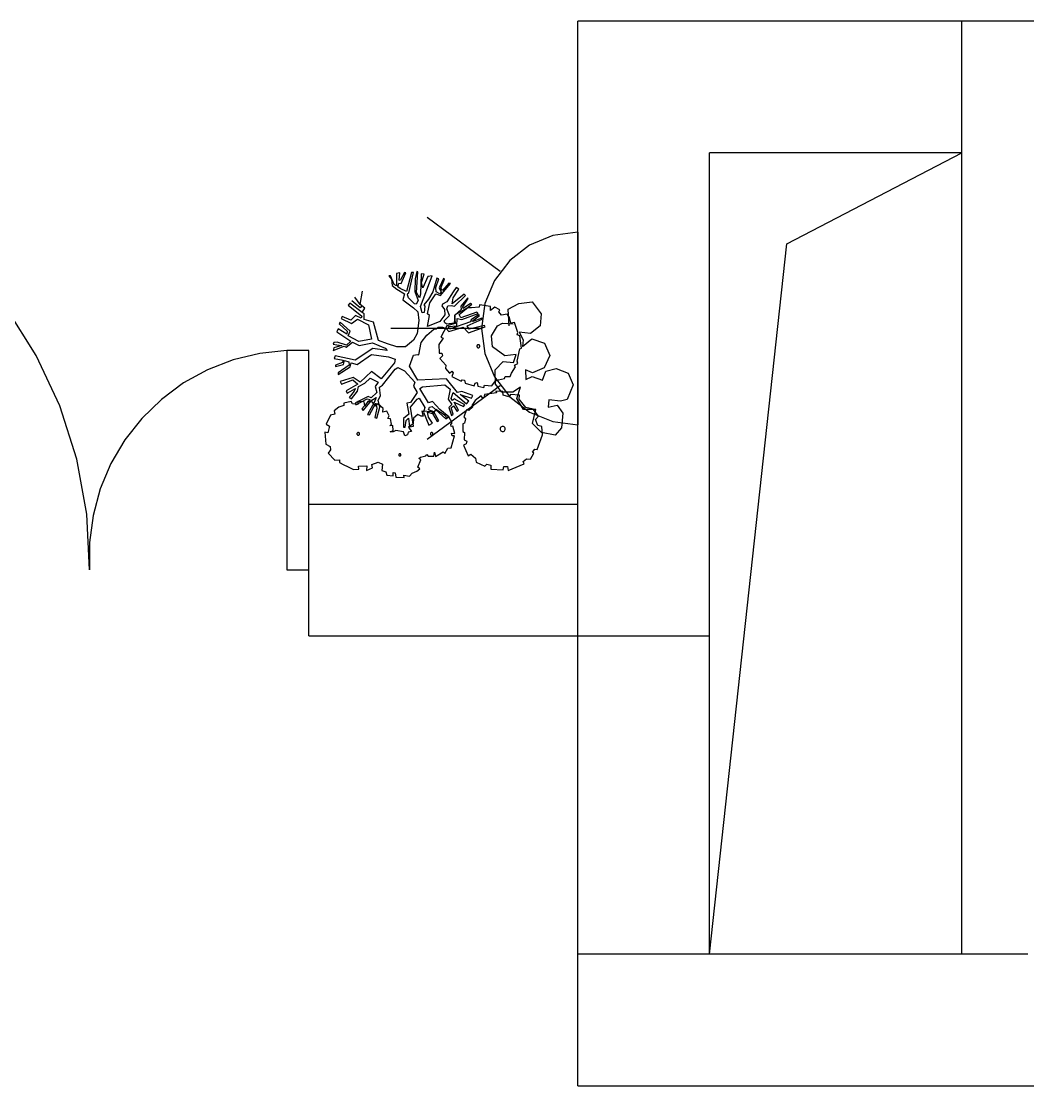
# Model space of a CAD drawing. Header units: centimetres. Extents: x 1966 to 8787, y 7398 to 12383.
# Drawn here: x 7268.1 to 7451.5, y 9030.7 to 9224.7 of the extents above; entities that cross this region are included whole.
import ezdxf

# ---------------------------------------------------------------- set-up
doc = ezdxf.new("R2010")
doc.units = ezdxf.units.CM

msp = doc.modelspace()

# ---------------------------------------------------------------- linework, layer by layer
for p, q in [((7369.51, 9136.73), (7369.51, 9224.73)), ((7439.51, 9224.73), (7369.51, 9224.73)), ((7439.51, 9200.73), (7439.51, 9224.73)), ((7711.51, 9224.73), (7439.51, 9224.73)), ((7439.51, 9200.73), (7393.51, 9200.73)), ((7393.51, 9112.73), (7393.51, 9200.73)), ((7407.61, 9184.19), (7439.51, 9200.73)), ((7439.51, 9054.73), (7439.51, 9200.73)), ((7355.38, 9179.16), (7342.08, 9188.98)), ((7369.51, 9186.3), (7364.97, 9185.7)), ((7369.51, 9186.3), (7369.51, 9151.17)), ((7364.97, 9185.7), (7360.73, 9183.94)), ((7393.51, 9054.73), (7407.61, 9184.19)), ((7360.73, 9183.94), (7357.09, 9181.15)), ((7357.09, 9181.15), (7354.3, 9177.51)), ((7335.35, 9178.32), (7335.06, 9178.31)), ((7335.06, 9178.31), (7335.55, 9177.74)), ((7336.07, 9176.75), (7335.35, 9178.32)), ((7336.49, 9178.79), (7336.45, 9176.54)), ((7337.07, 9178.87), (7336.49, 9178.79)), ((7336.96, 9177.53), (7337.07, 9178.87)), ((7337.95, 9178.93), (7337.12, 9177.48)), ((7337.32, 9176.92), (7338.19, 9178.91)), ((7338.19, 9178.91), (7337.95, 9178.93)), ((7339.22, 9178.94), (7338.26, 9175.5)), ((7338.7, 9175.25), (7339.57, 9178.94)), ((7339.57, 9178.94), (7339.22, 9178.94)), ((7340.2, 9179.14), (7339.88, 9177.81)), ((7340.12, 9175.31), (7340.36, 9179.09)), ((7340.36, 9179.09), (7340.2, 9179.14)), ((7340.98, 9178.73), (7340.85, 9175.01)), ((7340.85, 9172.74), (7342.99, 9178.33)), ((7341.49, 9178.67), (7340.98, 9178.73)), ((7341, 9177.11), (7341.49, 9178.67)), ((7342.19, 9178.21), (7341.25, 9176.18)), ((7342.99, 9178.33), (7342.19, 9178.21)), ((7335.55, 9177.74), (7335.69, 9176.55)), ((7335.69, 9176.55), (7336.55, 9175.9)), ((7336.45, 9176.54), (7336.07, 9176.75)), ((7336.73, 9176.33), (7336.89, 9177)), ((7337.13, 9176.04), (7336.73, 9176.33)), ((7336.89, 9177), (7337.32, 9176.92)), ((7337.12, 9177.48), (7336.96, 9177.53)), ((7339.88, 9177.81), (7339.78, 9175.48)), ((7341.25, 9176.18), (7341, 9177.11)), ((7343.82, 9177.94), (7343.11, 9175.4)), ((7343.65, 9176.2), (7344.2, 9177.82)), ((7344.2, 9177.82), (7343.82, 9177.94)), ((7345.02, 9177.84), (7344.23, 9176.16)), ((7344.48, 9174.74), (7346.3, 9176.96)), ((7344.56, 9176.09), (7345.19, 9177.71)), ((7346.03, 9177.01), (7344.85, 9175.67)), ((7345.19, 9177.71), (7345.02, 9177.84)), ((7346.3, 9176.96), (7346.03, 9177.01)), ((7354.3, 9177.51), (7352.55, 9173.28)), ((7329.87, 9173.12), (7328.86, 9174.46)), ((7329.87, 9173.12), (7330.27, 9175.57)), ((7336.55, 9175.9), (7337.9, 9175.07)), ((7338.26, 9175.5), (7337.13, 9176.04)), ((7337.9, 9175.07), (7337.6, 9173.98)), ((7338.45, 9174.9), (7338.51, 9175.12)), ((7338.63, 9174.32), (7338.45, 9174.9)), ((7338.51, 9175.12), (7338.7, 9175.25)), ((7339.74, 9173.22), (7338.63, 9174.32)), ((7339.78, 9175.48), (7340.44, 9173.86)), ((7340.63, 9174.36), (7340.12, 9175.31)), ((7340.85, 9175.01), (7340.63, 9174.36)), ((7343.11, 9175.4), (7342.31, 9174.11)), ((7342.56, 9173.39), (7343.65, 9175.06)), ((7343.67, 9175.44), (7343.65, 9176.2)), ((7343.65, 9175.06), (7344.48, 9174.74)), ((7344.34, 9175.05), (7343.67, 9175.44)), ((7344.23, 9176.16), (7344.6, 9175.38)), ((7344.6, 9175.38), (7344.34, 9175.05)), ((7344.85, 9175.67), (7344.56, 9176.09)), ((7346.81, 9175.41), (7345.65, 9173.6)), ((7348.77, 9174.99), (7346.64, 9173.26)), ((7346.64, 9173.26), (7346.77, 9174.35)), ((7346.77, 9174.35), (7347.8, 9175.93)), ((7347.37, 9176.2), (7346.81, 9175.41)), ((7347.02, 9172.84), (7349.03, 9174.78)), ((7347.8, 9175.93), (7347.37, 9176.2)), ((7349.39, 9174.26), (7348.2, 9172.79)), ((7349.03, 9174.78), (7348.77, 9174.99)), ((7349.55, 9174.2), (7349.39, 9174.26)), ((7270.82, 9163.84), (7265.37, 9172.43)), ((7327.95, 9173.34), (7327.66, 9172.97)), ((7327.66, 9172.97), (7330.13, 9170.97)), ((7330.24, 9171.66), (7327.95, 9173.34)), ((7329.86, 9172.53), (7328.34, 9173.81)), ((7330.13, 9172.9), (7329.86, 9172.53)), ((7329.87, 9173.11), (7329.87, 9173.12)), ((7330.7, 9172.46), (7329.87, 9173.11)), ((7330.24, 9171.66), (7330.7, 9172.46)), ((7337.6, 9173.98), (7339.58, 9172.5)), ((7339.58, 9172.5), (7340.38, 9171.8)), ((7340.07, 9173.15), (7339.74, 9173.22)), ((7340.44, 9173.86), (7340.07, 9173.15)), ((7341.17, 9171.58), (7340.85, 9172.74)), ((7342.31, 9174.11), (7341.42, 9173.07)), ((7341.42, 9173.07), (7341.64, 9172.84)), ((7341.64, 9172.84), (7341.48, 9171.66)), ((7342.13, 9171.44), (7342.56, 9173.39)), ((7344.87, 9173.15), (7344.73, 9172.85)), ((7344.73, 9172.85), (7345.2, 9172.22)), ((7345.65, 9173.6), (7344.87, 9173.15)), ((7345.65, 9172.32), (7345.82, 9172.85)), ((7346.15, 9171.12), (7345.65, 9172.32)), ((7345.82, 9172.85), (7346.41, 9172.91)), ((7346.41, 9172.91), (7347.02, 9172.84)), ((7349.43, 9172.49), (7347.04, 9171.17)), ((7347.89, 9171.29), (7350.22, 9173.19)), ((7348.2, 9172.79), (7348.24, 9172.18)), ((7348.57, 9172.69), (7349.55, 9174.2)), ((7348.63, 9172.38), (7348.57, 9172.69)), ((7349.94, 9173.3), (7348.63, 9172.38)), ((7350.11, 9172.52), (7349.43, 9172.49)), ((7350.22, 9173.19), (7349.94, 9173.3)), ((7351.56, 9172.62), (7350.11, 9172.52)), ((7351.61, 9173.05), (7351.56, 9172.62)), ((7353.58, 9172.78), (7351.61, 9173.05)), ((7352.55, 9173.28), (7351.95, 9168.73)), ((7353.59, 9172.05), (7353.58, 9172.78)), ((7354.37, 9172.61), (7353.59, 9172.05)), ((7355.29, 9172.12), (7354.37, 9172.61)), ((7356.84, 9172.24), (7358.78, 9173.32)), ((7358.78, 9173.32), (7361.2, 9173.63)), ((7361.2, 9173.63), (7362.84, 9171.42)), ((7326.56, 9170.91), (7326.36, 9170.57)), ((7326.36, 9170.57), (7328.26, 9169.64)), ((7328.15, 9170.26), (7326.56, 9170.91)), ((7329.01, 9171.13), (7328.15, 9170.26)), ((7328.26, 9169.64), (7329.34, 9170.44)), ((7330.02, 9170.64), (7329.01, 9171.13)), ((7329.34, 9170.44), (7331.37, 9169.4)), ((7330.13, 9170.97), (7330.02, 9170.64)), ((7330.57, 9171.42), (7330.24, 9171.66)), ((7330.57, 9170.41), (7330.57, 9171.42)), ((7332.28, 9169.9), (7330.57, 9170.41)), ((7340.38, 9171.8), (7340.55, 9170.21)), ((7341.48, 9171.66), (7341.17, 9171.58)), ((7342.09, 9169.12), (7342.48, 9171.1)), ((7342.48, 9171.1), (7342.13, 9171.44)), ((7345.29, 9171.23), (7344.34, 9170.02)), ((7345.13, 9170.11), (7346.15, 9171.12)), ((7345.2, 9172.22), (7345.29, 9171.23)), ((7347.09, 9171.18), (7346.96, 9169.7)), ((7347.04, 9171.17), (7347.14, 9169.66)), ((7348.24, 9172.18), (7347.09, 9171.18)), ((7347.47, 9169.21), (7347.51, 9170.57)), ((7347.51, 9170.57), (7348.36, 9170.37)), ((7348.21, 9170.71), (7347.89, 9171.29)), ((7351.1, 9171.7), (7348.21, 9170.71)), ((7348.36, 9170.37), (7351.37, 9171.47)), ((7349.33, 9169.24), (7352.1, 9170.46)), ((7351.38, 9171.23), (7350.09, 9170.35)), ((7350.25, 9170.09), (7351.59, 9171.1)), ((7351.99, 9170.61), (7350.37, 9170.01)), ((7351.37, 9171.47), (7351.1, 9171.7)), ((7351.59, 9171.1), (7351.38, 9171.23)), ((7352.1, 9170.46), (7351.99, 9170.61)), ((7355.14, 9171.76), (7355.29, 9172.12)), ((7355.61, 9171.17), (7355.14, 9171.76)), ((7356.61, 9171.35), (7355.61, 9171.17)), ((7356.99, 9170.88), (7356.61, 9171.35)), ((7357, 9169.23), (7356.84, 9172.24)), ((7357.28, 9169.71), (7356.99, 9170.88)), ((7362.84, 9171.42), (7362.67, 9169.24)), ((7325.84, 9168.66), (7325.61, 9168.13)), ((7327.42, 9167.69), (7325.84, 9168.66)), ((7326.18, 9169.9), (7326, 9169.6)), ((7326, 9169.6), (7327.5, 9168.24)), ((7328.03, 9168.26), (7326.18, 9169.9)), ((7331.37, 9169.4), (7331.89, 9166.82)), ((7333.16, 9166.55), (7332.28, 9169.9)), ((7351.95, 9168.73), (7335.42, 9168.73)), ((7340.55, 9170.21), (7340.25, 9167.85)), ((7342.02, 9167.51), (7343.25, 9168.64)), ((7344.34, 9170.02), (7342.09, 9169.12)), ((7343.25, 9168.64), (7343.78, 9168.71)), ((7343.78, 9168.71), (7344.08, 9168.98)), ((7344.08, 9168.98), (7344.82, 9168.98)), ((7345.63, 9169.2), (7344.56, 9167.15)), ((7344.82, 9168.98), (7345.53, 9168.74)), ((7345.25, 9169.79), (7345.13, 9170.11)), ((7345.65, 9169.51), (7345.25, 9169.79)), ((7345.53, 9168.74), (7346.03, 9168.17)), ((7347.14, 9169.66), (7345.63, 9169.2)), ((7346.96, 9169.7), (7345.65, 9169.51)), ((7345.96, 9169.12), (7347.47, 9169.21)), ((7346.15, 9168.63), (7345.96, 9169.12)), ((7346.03, 9168.17), (7348.62, 9169.01)), ((7349.93, 9169.95), (7346.15, 9168.63)), ((7348.62, 9169.01), (7349.58, 9167.98)), ((7349.7, 9168.59), (7349.33, 9169.24)), ((7349.58, 9167.98), (7352.62, 9169.06)), ((7352.53, 9169.29), (7349.7, 9168.59)), ((7350.09, 9170.35), (7349.93, 9169.95)), ((7350.37, 9170.01), (7350.25, 9170.09)), ((7351.95, 9168.73), (7352.55, 9164.19)), ((7352.62, 9169.06), (7352.53, 9169.29)), ((7353.8, 9167.41), (7354.87, 9169.23)), ((7354.87, 9169.23), (7355.77, 9169.71)), ((7355.77, 9169.71), (7357.72, 9169.59)), ((7357.98, 9169.83), (7357.28, 9169.71)), ((7358.6, 9168.03), (7357.98, 9169.83)), ((7362.67, 9169.24), (7360.88, 9167.85)), ((7325.61, 9168.13), (7328.14, 9166.45)), ((7327.5, 9168.24), (7327.42, 9167.69)), ((7327.68, 9167.4), (7328.03, 9168.26)), ((7329.59, 9166.35), (7327.68, 9167.4)), ((7331.89, 9166.82), (7329.59, 9166.35)), ((7334.85, 9165.95), (7333.16, 9166.55)), ((7339.54, 9166.59), (7338.08, 9165.38)), ((7340.25, 9167.85), (7339.54, 9166.59)), ((7340.97, 9166.19), (7342.02, 9167.51)), ((7344.96, 9166.97), (7344.17, 9165.83)), ((7344.56, 9167.15), (7344.96, 9166.97)), ((7353.98, 9165.43), (7353.8, 9167.41)), ((7358.48, 9167.6), (7358.6, 9168.03)), ((7358.93, 9167.41), (7358.48, 9167.6)), ((7360.88, 9167.85), (7358.85, 9168.07)), ((7358.85, 9168.07), (7359.56, 9166.67)), ((7359.27, 9165.17), (7358.93, 9167.41)), ((7359.41, 9165.46), (7361.11, 9166.84)), ((7359.56, 9166.67), (7359.41, 9165.46)), ((7361.11, 9166.84), (7363.41, 9166.06)), ((7316.51, 9164.73), (7311.54, 9164.21)), ((7316.51, 9164.73), (7316.51, 9124.73)), ((7320.51, 9164.73), (7316.51, 9164.73)), ((7320.51, 9136.73), (7320.51, 9164.73)), ((7325.02, 9166.2), (7324.93, 9165.88)), ((7324.93, 9165.88), (7325.59, 9165.78)), ((7324.94, 9164.73), (7326.94, 9165.51)), ((7325.03, 9165.19), (7324.94, 9164.73)), ((7325.68, 9166.27), (7325.02, 9166.2)), ((7326.49, 9165.66), (7325.03, 9165.19)), ((7325.59, 9165.78), (7326.49, 9165.66)), ((7327.36, 9165.72), (7325.68, 9166.27)), ((7326.94, 9165.51), (7327.32, 9165.34)), ((7327.32, 9165.34), (7328.42, 9166.26)), ((7328.14, 9166.45), (7327.36, 9165.72)), ((7328.42, 9166.26), (7329.69, 9165.65)), ((7332.17, 9165.07), (7328.96, 9163)), ((7329.69, 9165.65), (7332.09, 9166.14)), ((7332.09, 9166.14), (7334.38, 9165.17)), ((7334.79, 9164.75), (7332.17, 9165.07)), ((7334.38, 9165.17), (7334.79, 9164.75)), ((7336.53, 9165.4), (7334.85, 9165.95)), ((7338.08, 9165.38), (7336.53, 9165.4)), ((7340.53, 9163.95), (7340.97, 9166.19)), ((7344.17, 9165.83), (7344.27, 9164.24)), ((7351.11, 9165.58), (7351.1, 9165.51)), ((7351.1, 9165.51), (7351.11, 9165.44)), ((7351.14, 9165.65), (7351.11, 9165.58)), ((7351.11, 9165.44), (7351.14, 9165.37)), ((7351.18, 9165.7), (7351.14, 9165.65)), ((7351.14, 9165.37), (7351.18, 9165.31)), ((7351.24, 9165.75), (7351.18, 9165.7)), ((7351.18, 9165.31), (7351.24, 9165.27)), ((7351.3, 9165.78), (7351.24, 9165.75)), ((7351.24, 9165.27), (7351.3, 9165.24)), ((7351.38, 9165.79), (7351.3, 9165.78)), ((7351.3, 9165.24), (7351.38, 9165.23)), ((7351.45, 9165.78), (7351.38, 9165.79)), ((7351.38, 9165.23), (7351.45, 9165.24)), ((7351.51, 9165.75), (7351.45, 9165.78)), ((7351.45, 9165.24), (7351.51, 9165.27)), ((7351.57, 9165.7), (7351.51, 9165.75)), ((7351.51, 9165.27), (7351.57, 9165.31)), ((7351.62, 9165.65), (7351.57, 9165.7)), ((7351.57, 9165.31), (7351.62, 9165.37)), ((7351.64, 9165.58), (7351.62, 9165.65)), ((7351.62, 9165.37), (7351.64, 9165.44)), ((7351.65, 9165.51), (7351.64, 9165.58)), ((7351.64, 9165.44), (7351.65, 9165.51)), ((7356.19, 9163.78), (7353.98, 9165.43)), ((7358.43, 9162.79), (7358.97, 9165.03)), ((7358.97, 9165.03), (7359.27, 9165.17)), ((7363.41, 9166.06), (7364.39, 9163.82)), ((7275.13, 9154.62), (7270.82, 9163.84)), ((7306.68, 9163.03), (7302.03, 9161.22)), ((7311.54, 9164.21), (7306.68, 9163.03)), ((7325.28, 9163.77), (7325.1, 9163.27)), ((7325.1, 9163.27), (7326.75, 9162.99)), ((7328.96, 9163), (7325.28, 9163.77)), ((7326.75, 9162.99), (7326.64, 9162.55)), ((7326.82, 9162.21), (7327.02, 9162.91)), ((7327.02, 9162.91), (7327.76, 9162.64)), ((7327.76, 9162.64), (7327.82, 9162.05)), ((7329.28, 9162.21), (7331.9, 9164.01)), ((7331.9, 9164.01), (7335, 9163.56)), ((7335, 9163.56), (7336.24, 9163.18)), ((7336.24, 9163.18), (7336.11, 9162.49)), ((7338.82, 9161.89), (7339.57, 9163.87)), ((7339.57, 9163.87), (7340.31, 9164)), ((7340.31, 9164), (7340.53, 9163.95)), ((7344.27, 9164.24), (7344.74, 9164.25)), ((7344.82, 9163.77), (7344.38, 9163.26)), ((7344.38, 9163.26), (7345.45, 9162.03)), ((7344.74, 9164.25), (7344.82, 9163.77)), ((7352.55, 9164.19), (7354.3, 9159.95)), ((7354.47, 9161.23), (7355.9, 9162.7)), ((7355.9, 9162.7), (7357.79, 9162.54)), ((7358.29, 9164.03), (7356.19, 9163.78)), ((7357.79, 9162.54), (7358.29, 9164.03)), ((7358.57, 9162.37), (7358.43, 9162.79)), ((7364.39, 9163.82), (7363.35, 9161.56)), ((7302.03, 9161.22), (7297.65, 9158.81)), ((7326.64, 9162.55), (7325.34, 9162.04)), ((7325.34, 9162.04), (7325.37, 9161.83)), ((7325.37, 9161.83), (7326.82, 9162.21)), ((7327.82, 9162.05), (7325.83, 9160.67)), ((7325.83, 9160.35), (7328.01, 9161.76)), ((7328.01, 9161.76), (7328.19, 9162.51)), ((7328.19, 9162.51), (7329.28, 9162.21)), ((7331.92, 9160.91), (7329.83, 9158.98)), ((7333.65, 9159.54), (7331.92, 9160.91)), ((7336.11, 9162.49), (7333.65, 9159.54)), ((7333.93, 9158.43), (7336.21, 9161.35)), ((7336.21, 9161.35), (7336.72, 9161.62)), ((7336.72, 9161.62), (7337.91, 9161.02)), ((7337.91, 9161.02), (7339.78, 9158.95)), ((7340.36, 9159.34), (7338.82, 9161.89)), ((7345.45, 9162.03), (7345.37, 9161.47)), ((7345.37, 9161.47), (7346.12, 9160.6)), ((7346.12, 9160.6), (7346.56, 9160.96)), ((7346.56, 9160.96), (7346.8, 9160.67)), ((7354.52, 9158.61), (7354.47, 9161.23)), ((7357.4, 9160.59), (7358.13, 9161.74)), ((7357.97, 9162.08), (7358.57, 9162.37)), ((7358.13, 9161.74), (7357.97, 9162.08)), ((7361.23, 9160.68), (7359.97, 9161.22)), ((7359.97, 9161.22), (7360.06, 9159.46)), ((7363.35, 9161.56), (7361.23, 9160.68)), ((7363.05, 9159.31), (7363.71, 9160.99)), ((7363.71, 9160.99), (7365.58, 9161.47)), ((7365.58, 9161.47), (7367.74, 9160.6)), ((7297.65, 9158.81), (7293.64, 9155.83)), ((7325.83, 9160.67), (7325.83, 9160.35)), ((7328.58, 9159.83), (7326.23, 9159.08)), ((7326.23, 9159.08), (7326.42, 9158.58)), ((7326.42, 9158.58), (7328.49, 9159.4)), ((7328.49, 9159.4), (7329.41, 9158.59)), ((7329.83, 9158.98), (7328.58, 9159.83)), ((7329.56, 9158.17), (7330.68, 9158.76)), ((7330.68, 9158.76), (7331.68, 9159.7)), ((7331.68, 9159.7), (7333.14, 9158.94)), ((7333.14, 9158.94), (7332.56, 9158.18)), ((7339.78, 9158.95), (7339.58, 9158.25)), ((7345.57, 9159.58), (7340.36, 9159.34)), ((7347.61, 9157.1), (7345.57, 9159.58)), ((7346.8, 9160.67), (7346.58, 9159.97)), ((7346.58, 9159.97), (7348.23, 9159.14)), ((7348.23, 9159.14), (7348.43, 9159.38)), ((7348.43, 9159.38), (7348.86, 9159.3)), ((7348.86, 9159.3), (7348.97, 9158.78)), ((7348.97, 9158.78), (7350.63, 9158.28)), ((7350.63, 9158.28), (7350.82, 9158.79)), ((7350.82, 9158.79), (7351.19, 9158.91)), ((7351.19, 9158.91), (7351.3, 9158.24)), ((7353.86, 9158.32), (7354.49, 9159.21)), ((7354.3, 9159.95), (7357.09, 9156.31)), ((7354.49, 9159.21), (7355.07, 9159.38)), ((7355.07, 9159.38), (7356.17, 9159.65)), ((7356.17, 9159.65), (7356.28, 9159.98)), ((7356.28, 9159.98), (7357.2, 9159.97)), ((7357.2, 9159.97), (7357.4, 9160.59)), ((7360.06, 9159.46), (7361.2, 9160.02)), ((7361.2, 9160.02), (7363.05, 9159.31)), ((7367.74, 9160.6), (7368.64, 9158.5)), ((7329.41, 9158.59), (7327.3, 9157.41)), ((7327.3, 9157.41), (7327.48, 9156.98)), ((7327.48, 9156.98), (7329.01, 9157.79)), ((7328.78, 9157.3), (7327.86, 9156.19)), ((7328.24, 9155.93), (7329.35, 9157.29)), ((7329.01, 9157.79), (7328.78, 9157.3)), ((7329.35, 9157.29), (7329.56, 9158.17)), ((7332.88, 9157.05), (7331.83, 9156.09)), ((7332.56, 9158.18), (7332.88, 9157.05)), ((7333.34, 9158.04), (7333.93, 9158.43)), ((7333.56, 9156.44), (7333.34, 9158.04)), ((7340.23, 9157.09), (7339.02, 9155.23)), ((7339.58, 9158.25), (7340.23, 9157.09)), ((7340.71, 9157.83), (7341.21, 9158.13)), ((7342.3, 9155.17), (7340.71, 9157.83)), ((7341.21, 9158.13), (7345.25, 9158.46)), ((7355.38, 9158.3), (7342.08, 9148.49)), ((7345.25, 9158.46), (7346.23, 9157.66)), ((7346.23, 9157.66), (7345.88, 9155.86)), ((7346.4, 9155.98), (7346.81, 9157.1)), ((7346.81, 9157.1), (7349.25, 9155.02)), ((7348.4, 9157.25), (7347.61, 9157.1)), ((7350.38, 9156.52), (7348.4, 9157.25)), ((7351.3, 9158.24), (7352.4, 9157.97)), ((7352.4, 9157.97), (7352.49, 9158.4)), ((7354.68, 9157.03), (7352.48, 9156.73)), ((7352.49, 9158.4), (7353.86, 9158.32)), ((7355.64, 9157.11), (7354.52, 9158.61)), ((7355.86, 9157.24), (7354.54, 9157.32)), ((7354.54, 9157.32), (7354.68, 9157.03)), ((7357.69, 9157.16), (7355.64, 9157.11)), ((7355.89, 9156.58), (7355.86, 9157.24)), ((7359.04, 9158.03), (7357.69, 9157.16)), ((7358.38, 9155.97), (7359.04, 9158.03)), ((7368.64, 9158.5), (7367.57, 9155.82)), ((7293.64, 9155.83), (7290.05, 9152.35)), ((7326.85, 9155.16), (7326.84, 9154.7)), ((7328.19, 9155.42), (7326.85, 9155.16)), ((7327.86, 9156.19), (7328.24, 9155.93)), ((7328.45, 9155.01), (7328.19, 9155.42)), ((7329.41, 9154.89), (7328.45, 9155.01)), ((7331.32, 9156.35), (7328.97, 9155.17)), ((7328.97, 9155.17), (7329.06, 9154.8)), ((7329.06, 9154.8), (7331.12, 9155.91)), ((7330.55, 9155.35), (7329.4, 9155.45)), ((7329.4, 9155.45), (7329.41, 9154.89)), ((7331.65, 9155.79), (7330.12, 9154.12)), ((7330.4, 9153.82), (7331.95, 9155.67)), ((7330.69, 9154.65), (7330.55, 9155.35)), ((7331.24, 9155.46), (7330.69, 9154.65)), ((7331.12, 9155.91), (7331.65, 9155.79)), ((7332.39, 9155.25), (7331.21, 9153.05)), ((7332.11, 9155.29), (7331.24, 9155.46)), ((7331.83, 9156.09), (7331.32, 9156.35)), ((7331.57, 9152.98), (7332.73, 9155.13)), ((7331.95, 9155.67), (7332.74, 9156.19)), ((7332.61, 9154.59), (7332.11, 9155.29)), ((7332.74, 9156.19), (7332.39, 9155.25)), ((7333.05, 9155), (7332.61, 9154.59)), ((7332.73, 9155.13), (7332.89, 9154.2)), ((7334.04, 9154.17), (7333.05, 9155)), ((7333.12, 9155.66), (7333.56, 9156.44)), ((7333.41, 9154.39), (7333.12, 9155.66)), ((7339.02, 9155.23), (7338.35, 9155.11)), ((7338.35, 9155.11), (7338.72, 9153.12)), ((7339.01, 9154.39), (7340.26, 9155.88)), ((7340.26, 9155.88), (7340.62, 9156.07)), ((7340.62, 9156.07), (7341.66, 9154.36)), ((7343, 9155.45), (7342.3, 9155.17)), ((7344.37, 9153.97), (7343, 9155.45)), ((7345.88, 9155.86), (7346.53, 9154.92)), ((7346.53, 9154.92), (7346, 9154.34)), ((7346.65, 9155.64), (7346.4, 9155.98)), ((7346.96, 9155.91), (7346.65, 9155.64)), ((7347.78, 9153.87), (7346.95, 9155.3)), ((7346.95, 9155.3), (7348.67, 9154.51)), ((7348.9, 9154.8), (7346.96, 9155.91)), ((7349.64, 9155.52), (7348.07, 9156.73)), ((7348.07, 9156.73), (7350.13, 9156.03)), ((7349.25, 9155.02), (7349.64, 9155.52)), ((7350.13, 9156.03), (7350.38, 9156.52)), ((7350.8, 9155.6), (7350.19, 9154.71)), ((7351.88, 9156.44), (7350.8, 9155.6)), ((7352.13, 9156.12), (7351.88, 9156.44)), ((7352.38, 9156.1), (7352.13, 9156.12)), ((7352.48, 9156.73), (7352.38, 9156.1)), ((7356.96, 9156.29), (7355.89, 9156.58)), ((7357.27, 9156.69), (7356.96, 9156.29)), ((7357.09, 9156.31), (7360.73, 9153.52)), ((7358.9, 9156.6), (7357.27, 9156.69)), ((7359.58, 9153.99), (7358.38, 9155.97)), ((7358.81, 9155.87), (7358.9, 9156.6)), ((7360.02, 9154.35), (7358.81, 9155.87)), ((7364.22, 9155.75), (7364.09, 9154.42)), ((7366.36, 9155.5), (7364.22, 9155.75)), ((7367.57, 9155.82), (7366.36, 9155.5)), ((7278.21, 9144.92), (7275.13, 9154.62)), ((7324.41, 9152.97), (7323.65, 9151.29)), ((7325.24, 9153.13), (7324.41, 9152.97)), ((7325.95, 9154.42), (7325.13, 9153.72)), ((7325.13, 9153.72), (7325.24, 9153.13)), ((7326.84, 9154.7), (7325.95, 9154.42)), ((7330.12, 9154.12), (7330.4, 9153.82)), ((7331.21, 9153.05), (7331.57, 9152.98)), ((7332.89, 9154.2), (7332.49, 9152.53)), ((7332.9, 9152.38), (7333.41, 9154.39)), ((7333.99, 9153.5), (7334.04, 9154.17)), ((7334.73, 9153.7), (7333.99, 9153.5)), ((7335.13, 9152.84), (7334.73, 9153.7)), ((7338.72, 9153.12), (7337.74, 9152.33)), ((7339.54, 9150.92), (7339.01, 9154.39)), ((7340.35, 9153.06), (7339.58, 9152.39)), ((7340.98, 9152.78), (7340.35, 9153.06)), ((7342.99, 9153.57), (7341.1, 9153.66)), ((7341.1, 9153.66), (7341.34, 9152.76)), ((7341.66, 9154.36), (7341.4, 9153.5)), ((7341.4, 9153.5), (7342.38, 9151.15)), ((7342.32, 9152.56), (7342.11, 9153.52)), ((7342.11, 9153.52), (7343.02, 9153.25)), ((7342.32, 9153.92), (7342.47, 9154.4)), ((7343.28, 9153.56), (7342.32, 9153.92)), ((7342.47, 9154.4), (7342.97, 9154.5)), ((7342.97, 9154.5), (7345.45, 9152.28)), ((7343.16, 9153.3), (7342.99, 9153.57)), ((7343.02, 9153.25), (7343.88, 9151.77)), ((7343.64, 9153.98), (7343.16, 9153.3)), ((7344.19, 9151.94), (7343.28, 9153.56)), ((7345.33, 9152.89), (7343.64, 9153.98)), ((7346, 9152.67), (7344.37, 9153.97)), ((7346, 9154.34), (7346.52, 9152.9)), ((7346.44, 9154.27), (7346.86, 9154.64)), ((7346.82, 9153.11), (7346.44, 9154.27)), ((7346.52, 9152.9), (7346.82, 9153.11)), ((7346.86, 9154.64), (7347.52, 9153.6)), ((7347.52, 9153.6), (7347.78, 9153.87)), ((7348.67, 9154.51), (7348.9, 9154.8)), ((7349.24, 9153.93), (7348.74, 9152.62)), ((7349.67, 9153.81), (7349.24, 9153.93)), ((7350.37, 9154.47), (7349.67, 9153.81)), ((7350.19, 9154.71), (7350.37, 9154.47)), ((7361.88, 9154), (7359.58, 9153.99)), ((7361.35, 9154.01), (7360.02, 9154.35)), ((7360.73, 9153.52), (7364.97, 9151.77)), ((7361.28, 9151.45), (7361.88, 9154)), ((7362.33, 9152.75), (7361.35, 9154.01)), ((7364.09, 9154.42), (7365.73, 9154.79)), ((7365.73, 9154.79), (7366.8, 9153.33)), ((7366.8, 9153.33), (7366.51, 9150.66)), ((7290.05, 9152.35), (7286.97, 9148.42)), ((7323.65, 9151.29), (7324.23, 9150.92)), ((7332.49, 9152.53), (7332.9, 9152.38)), ((7334.87, 9152.32), (7335.13, 9152.84)), ((7335.35, 9152.28), (7334.87, 9152.32)), ((7335.28, 9150.98), (7335.53, 9151.33)), ((7335.78, 9151.06), (7335.28, 9150.98)), ((7335.53, 9151.33), (7335.35, 9152.28)), ((7335.84, 9150.13), (7335.78, 9151.06)), ((7337.74, 9152.33), (7337.75, 9150.73)), ((7338.05, 9150.76), (7338.23, 9152)), ((7338.23, 9152), (7338.67, 9152.41)), ((7339.5, 9151.35), (7338.64, 9150.76)), ((7338.67, 9152.41), (7338.84, 9150.81)), ((7339.58, 9152.39), (7339.5, 9151.35)), ((7341.34, 9152.76), (7340.98, 9152.78)), ((7343.04, 9151.51), (7342.32, 9152.56)), ((7342.38, 9151.15), (7343.04, 9151.51)), ((7343.88, 9151.77), (7344.19, 9151.94)), ((7345.63, 9152.52), (7345.33, 9152.89)), ((7345.45, 9152.28), (7346, 9152.67)), ((7346.02, 9152.66), (7345.63, 9152.52)), ((7346.6, 9151.54), (7346.02, 9152.66)), ((7346.35, 9151.26), (7346.6, 9151.54)), ((7346.42, 9150.91), (7346.35, 9151.26)), ((7348.57, 9151.37), (7348.53, 9149.98)), ((7348.84, 9151.48), (7348.57, 9151.37)), ((7348.74, 9152.62), (7349.06, 9152.29)), ((7349.06, 9152.29), (7348.84, 9151.48)), ((7362.91, 9149.81), (7361.28, 9151.45)), ((7361.77, 9152.13), (7362.33, 9152.75)), ((7362.25, 9151.07), (7361.77, 9152.13)), ((7362.94, 9150.9), (7362.25, 9151.07)), ((7364.97, 9151.77), (7369.51, 9151.17)), ((7323.93, 9149.74), (7323.42, 9149.82)), ((7323.42, 9149.82), (7323.57, 9147.65)), ((7324.23, 9150.92), (7323.93, 9149.74)), ((7329.26, 9149.6), (7329.25, 9149.54)), ((7329.25, 9149.54), (7329.26, 9149.48)), ((7329.29, 9149.66), (7329.26, 9149.6)), ((7329.26, 9149.48), (7329.29, 9149.42)), ((7329.33, 9149.71), (7329.29, 9149.66)), ((7329.29, 9149.42), (7329.33, 9149.37)), ((7329.38, 9149.75), (7329.33, 9149.71)), ((7329.33, 9149.37), (7329.38, 9149.33)), ((7329.44, 9149.78), (7329.38, 9149.75)), ((7329.38, 9149.33), (7329.44, 9149.3)), ((7329.5, 9149.79), (7329.44, 9149.78)), ((7329.44, 9149.3), (7329.5, 9149.29)), ((7329.56, 9149.78), (7329.5, 9149.79)), ((7329.5, 9149.29), (7329.56, 9149.3)), ((7329.62, 9149.75), (7329.56, 9149.78)), ((7329.56, 9149.3), (7329.62, 9149.33)), ((7329.67, 9149.71), (7329.62, 9149.75)), ((7329.62, 9149.33), (7329.67, 9149.37)), ((7329.71, 9149.66), (7329.67, 9149.71)), ((7329.67, 9149.37), (7329.71, 9149.42)), ((7329.74, 9149.6), (7329.71, 9149.66)), ((7329.71, 9149.42), (7329.74, 9149.48)), ((7329.75, 9149.54), (7329.74, 9149.6)), ((7329.74, 9149.48), (7329.75, 9149.54)), ((7335.34, 9149.93), (7335.84, 9150.13)), ((7335.83, 9149.9), (7335.34, 9149.93)), ((7336.36, 9150.17), (7335.83, 9149.9)), ((7337.75, 9149.91), (7336.36, 9150.17)), ((7337.75, 9150.73), (7338.05, 9150.76)), ((7337.99, 9149.19), (7337.75, 9149.91)), ((7338.5, 9149.34), (7337.99, 9149.19)), ((7338.62, 9149.85), (7338.5, 9149.34)), ((7339.23, 9149.96), (7338.62, 9149.85)), ((7338.64, 9150.76), (7339.23, 9149.96)), ((7338.84, 9150.81), (7339.54, 9150.92)), ((7342.65, 9149.62), (7342.64, 9149.56)), ((7342.64, 9149.56), (7342.65, 9149.5)), ((7342.67, 9149.68), (7342.65, 9149.62)), ((7342.65, 9149.5), (7342.67, 9149.44)), ((7342.71, 9149.72), (7342.67, 9149.68)), ((7342.67, 9149.44), (7342.71, 9149.39)), ((7342.76, 9149.76), (7342.71, 9149.72)), ((7342.71, 9149.39), (7342.76, 9149.36)), ((7342.81, 9149.79), (7342.76, 9149.76)), ((7342.76, 9149.36), (7342.81, 9149.33)), ((7342.88, 9149.79), (7342.81, 9149.79)), ((7342.81, 9149.33), (7342.88, 9149.32)), ((7342.94, 9149.79), (7342.88, 9149.79)), ((7342.88, 9149.32), (7342.94, 9149.33)), ((7342.99, 9149.76), (7342.94, 9149.79)), ((7342.94, 9149.33), (7342.99, 9149.36)), ((7343.04, 9149.72), (7342.99, 9149.76)), ((7342.99, 9149.36), (7343.04, 9149.39)), ((7343.08, 9149.68), (7343.04, 9149.72)), ((7343.04, 9149.39), (7343.08, 9149.44)), ((7343.1, 9149.62), (7343.08, 9149.68)), ((7343.08, 9149.44), (7343.1, 9149.5)), ((7343.11, 9149.56), (7343.1, 9149.62)), ((7343.1, 9149.5), (7343.11, 9149.56)), ((7346.75, 9150.95), (7346.42, 9150.91)), ((7346.43, 9147.01), (7347.06, 9149.2)), ((7346.6, 9149.19), (7346.51, 9149.65)), ((7346.51, 9149.65), (7347.07, 9149.63)), ((7347.06, 9149.2), (7346.6, 9149.19)), ((7347.07, 9149.63), (7346.75, 9150.95)), ((7348.53, 9149.98), (7348.85, 9149.8)), ((7348.85, 9149.8), (7348.8, 9148.44)), ((7355.37, 9150.55), (7355.36, 9150.43)), ((7355.36, 9150.43), (7355.37, 9150.31)), ((7355.42, 9150.67), (7355.37, 9150.55)), ((7355.37, 9150.31), (7355.42, 9150.2)), ((7355.5, 9150.76), (7355.42, 9150.67)), ((7355.42, 9150.2), (7355.5, 9150.1)), ((7355.59, 9150.84), (7355.5, 9150.76)), ((7355.5, 9150.1), (7355.59, 9150.03)), ((7355.7, 9150.88), (7355.59, 9150.84)), ((7355.59, 9150.03), (7355.7, 9149.98)), ((7355.83, 9150.9), (7355.7, 9150.88)), ((7355.7, 9149.98), (7355.83, 9149.97)), ((7355.95, 9150.88), (7355.83, 9150.9)), ((7355.83, 9149.97), (7355.95, 9149.98)), ((7356.06, 9150.84), (7355.95, 9150.88)), ((7355.95, 9149.98), (7356.06, 9150.03)), ((7356.16, 9150.76), (7356.06, 9150.84)), ((7356.06, 9150.03), (7356.16, 9150.1)), ((7356.23, 9150.67), (7356.16, 9150.76)), ((7356.16, 9150.1), (7356.23, 9150.2)), ((7356.28, 9150.55), (7356.23, 9150.67)), ((7356.23, 9150.2), (7356.28, 9150.31)), ((7356.29, 9150.43), (7356.28, 9150.55)), ((7356.28, 9150.31), (7356.29, 9150.43)), ((7362.1, 9146.7), (7363.08, 9149.36)), ((7365.4, 9149.31), (7362.91, 9149.81)), ((7363.08, 9149.36), (7362.94, 9150.9)), ((7366.51, 9150.66), (7365.4, 9149.31)), ((7286.97, 9148.42), (7284.43, 9144.11)), ((7323.57, 9147.65), (7324.36, 9147.22)), ((7324.36, 9147.22), (7324.45, 9146.61)), ((7349.19, 9147.75), (7348.68, 9147.48)), ((7348.68, 9147.48), (7349.51, 9145.55)), ((7348.8, 9148.44), (7349.26, 9148.21)), ((7349.26, 9148.21), (7349.19, 9147.75)), ((7324.45, 9146.61), (7324.04, 9146.05)), ((7324.04, 9146.05), (7325.26, 9144.77)), ((7336.88, 9145.76), (7336.87, 9145.71)), ((7336.87, 9145.71), (7336.88, 9145.65)), ((7336.9, 9145.81), (7336.88, 9145.76)), ((7336.88, 9145.65), (7336.9, 9145.61)), ((7336.93, 9145.85), (7336.9, 9145.81)), ((7336.9, 9145.61), (7336.93, 9145.56)), ((7336.97, 9145.88), (7336.93, 9145.85)), ((7336.93, 9145.56), (7336.97, 9145.53)), ((7337.02, 9145.9), (7336.97, 9145.88)), ((7336.97, 9145.53), (7337.02, 9145.51)), ((7337.07, 9145.91), (7337.02, 9145.9)), ((7337.02, 9145.51), (7337.07, 9145.51)), ((7337.13, 9145.9), (7337.07, 9145.91)), ((7337.07, 9145.51), (7337.13, 9145.51)), ((7337.17, 9145.88), (7337.13, 9145.9)), ((7337.13, 9145.51), (7337.17, 9145.53)), ((7337.22, 9145.85), (7337.17, 9145.88)), ((7337.17, 9145.53), (7337.22, 9145.56)), ((7337.25, 9145.81), (7337.22, 9145.85)), ((7337.22, 9145.56), (7337.25, 9145.61)), ((7337.27, 9145.76), (7337.25, 9145.81)), ((7337.25, 9145.61), (7337.27, 9145.65)), ((7337.28, 9145.71), (7337.27, 9145.76)), ((7337.27, 9145.65), (7337.28, 9145.71)), ((7340.51, 9145.02), (7340.86, 9145.29)), ((7340.86, 9145.29), (7341.83, 9145.55)), ((7341.83, 9145.55), (7341.99, 9145.77)), ((7341.99, 9145.77), (7342.23, 9145.48)), ((7342.23, 9145.48), (7343.25, 9145.49)), ((7343.25, 9145.49), (7343.42, 9146.19)), ((7343.42, 9146.19), (7343.56, 9145.42)), ((7343.56, 9145.42), (7344.96, 9146.25)), ((7344.96, 9146.25), (7345.29, 9145.96)), ((7345.29, 9145.96), (7345.83, 9146.96)), ((7345.83, 9146.96), (7346.43, 9147.01)), ((7349.51, 9145.55), (7350.01, 9145.81)), ((7350.01, 9145.81), (7350.84, 9145.1)), ((7360.89, 9144.92), (7361.47, 9145.99)), ((7361.28, 9146.22), (7361.65, 9146.75)), ((7361.47, 9145.99), (7361.28, 9146.22)), ((7361.65, 9146.75), (7362.1, 9146.7)), ((7280.01, 9134.9), (7278.21, 9144.92)), ((7284.43, 9144.11), (7282.48, 9139.51)), ((7325.26, 9144.77), (7326.09, 9144.81)), ((7326.09, 9144.81), (7326.07, 9144.33)), ((7326.07, 9144.33), (7326.88, 9143.92)), ((7326.88, 9143.92), (7327.55, 9143.61)), ((7327.55, 9143.61), (7328.65, 9143.05)), ((7329.57, 9143.65), (7331.04, 9143.71)), ((7329.59, 9143.08), (7329.57, 9143.65)), ((7331.04, 9143.71), (7331, 9142.84)), ((7331, 9142.84), (7332.1, 9143.37)), ((7331.96, 9143.93), (7333.12, 9144.38)), ((7332.1, 9143.37), (7331.96, 9143.93)), ((7333.12, 9144.38), (7333.9, 9144.04)), ((7333.9, 9144.04), (7333.82, 9142.84)), ((7340.34, 9143.44), (7340.88, 9144.83)), ((7340.69, 9143.15), (7340.34, 9143.44)), ((7340.88, 9144.83), (7340.51, 9145.02)), ((7350.84, 9145.1), (7351, 9144.39)), ((7351, 9144.39), (7352.57, 9143.67)), ((7352.57, 9143.67), (7352.92, 9144.03)), ((7352.92, 9144.03), (7353.64, 9143.85)), ((7353.64, 9143.85), (7353.65, 9143.08)), ((7355.89, 9142.97), (7356.02, 9143.61)), ((7356.02, 9143.61), (7356.67, 9143.57)), ((7356.67, 9143.57), (7356.82, 9142.88)), ((7356.82, 9142.88), (7359.75, 9144.05)), ((7359.56, 9144.49), (7360.16, 9144.96)), ((7359.75, 9144.05), (7359.56, 9144.49)), ((7360.16, 9144.96), (7360.89, 9144.92)), ((7328.65, 9143.05), (7329.59, 9143.08)), ((7333.82, 9142.84), (7334.55, 9142.6)), ((7334.55, 9142.6), (7334.72, 9141.99)), ((7334.72, 9141.99), (7335.87, 9141.91)), ((7335.87, 9141.91), (7335.85, 9142.5)), ((7335.85, 9142.5), (7336.21, 9142.42)), ((7336.21, 9142.42), (7336.32, 9141.67)), ((7336.32, 9141.67), (7337.86, 9141.6)), ((7337.86, 9141.6), (7337.81, 9142.01)), ((7337.81, 9142.01), (7338.83, 9141.84)), ((7338.83, 9141.84), (7339.31, 9142.35)), ((7339.31, 9142.35), (7340.19, 9142.75)), ((7340.19, 9142.75), (7340.69, 9143.15)), ((7353.65, 9143.08), (7355.89, 9142.97)), ((7282.48, 9139.51), (7281.17, 9134.68)), ((7320.51, 9136.73), (7369.51, 9136.73)), ((7320.51, 9124.73), (7320.51, 9136.73)), ((7369.51, 9112.73), (7369.51, 9136.73)), ((7280.51, 9124.73), (7280.01, 9134.9)), ((7281.17, 9134.68), (7280.51, 9129.73)), ((7280.51, 9129.73), (7280.51, 9124.73)), ((7316.51, 9124.73), (7320.51, 9124.73)), ((7320.51, 9112.73), (7320.51, 9124.73)), ((7320.51, 9112.73), (7369.51, 9112.73)), ((7369.51, 9112.73), (7393.51, 9112.73)), ((7369.51, 9054.73), (7369.51, 9112.73)), ((7393.51, 9054.73), (7393.51, 9112.73)), ((7369.51, 9030.73), (7369.51, 9054.73)), ((7393.51, 9054.73), (7369.51, 9054.73)), ((7439.51, 9054.73), (7393.51, 9054.73)), ((7451.51, 9054.73), (7439.51, 9054.73)), ((7369.51, 9030.73), (7587.51, 9030.73))]:
    msp.add_line(p, q)

doc.saveas('drawing.dxf')
